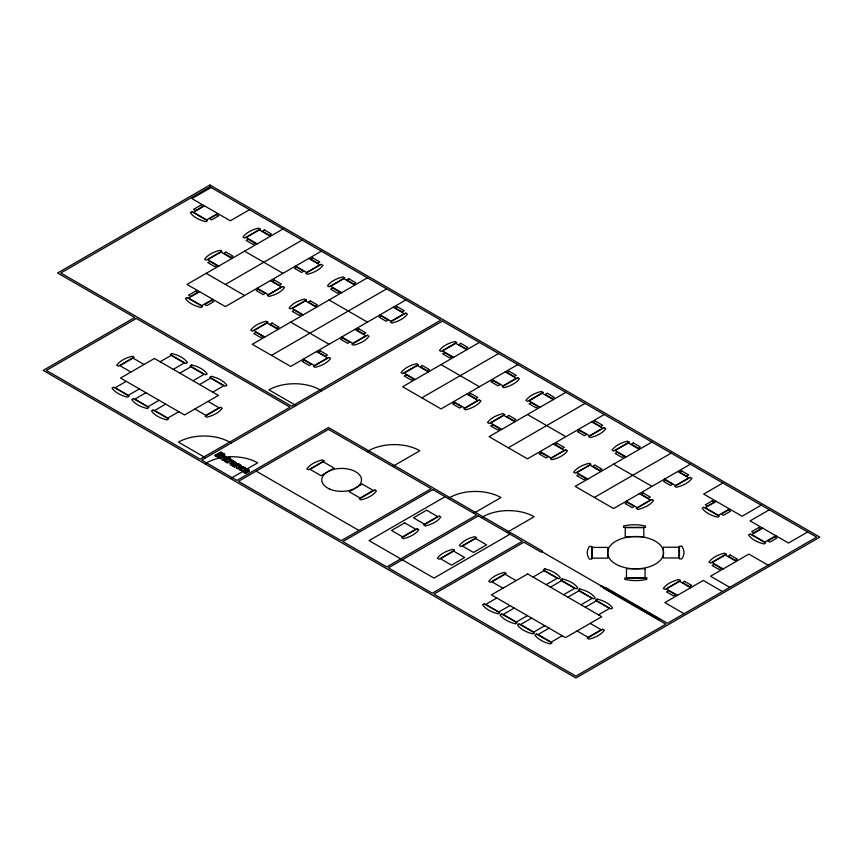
<?xml version="1.0" encoding="UTF-8"?>
<svg xmlns="http://www.w3.org/2000/svg" width="863" height="863" viewBox="0 0 863 863"><rect width="100%" height="100%" fill="white"/><g stroke="black" fill="none" stroke-linecap="round" stroke-linejoin="round"><path stroke-width="1.29" d="M240.227 469.407L240.238 468.825C241.974 465.071 245.027 469.947 245.707 468.275C244.261 466.117 240.658 466.473 239.256 468.48A2.427 1.402 0 0 0 239.407 469.429C242.891 470.54 242.827 471.403 239.407 469.806A2.427 1.402 0 0 1 239.256 468.857L242.643 467.185L245.707 468.641M235.178 463.884L235.523 463.593C236.386 461.942 231.91 462.298 234.035 461.381L236.289 462.525L236.591 463.614M249.278 470.497L247.843 472.255L244.779 470.119L247.843 471.888L249.202 470.777M226.71 457.39L222.956 460.357L222.212 459.925L225.588 457.444M241.144 465.729L237.39 468.685L236.645 468.264L240.022 465.783M236.591 463.248L232.87 466.074C231.036 465.632 233.474 464.542 232.125 465.642M226.635 457.627L222.956 459.99L222.212 459.558M241.068 465.955L237.39 468.318L236.645 467.886M236.484 463.485L232.87 465.707L232.125 465.276M225.577 457.53L223.528 456.872L220.227 458.782L219.482 457.973L220.227 458.404L223.528 456.495L225.577 457.153L225.275 458.124L222.212 459.925M225.75 460.626L228.609 458.846L230.604 459.289L229.979 460.011L228.609 459.224L225.75 460.626L226.883 461.802L225.761 461.241M240.011 465.858L237.961 465.2L234.66 467.11L233.916 466.311L234.66 466.743L237.961 464.833L240.011 465.491L239.709 466.462L236.645 468.264M231.165 463.938C240.96 464.121 226.883 461.802 232.309 464.92M244.779 470.119L244.046 470.788A1.737 1.003 0 0 0 244.143 471.468L246.71 472.449L245.901 472.913C238.706 471.899 248.199 465.891 249.278 470.864M244.779 470.486L244.046 471.166A1.737 1.003 0 0 0 244.143 471.834L246.71 472.816L245.901 473.291C239.418 472.439 246.699 466.71 249.245 470.583M247.692 471.511C250.54 468.307 240.971 469.44 247.692 471.511C249.515 470.335 246.289 469.278 245.351 470.152M211.111 187.53L191.92 198.609L230.302 220.777L249.493 209.698M204.542 205.901L193.495 212.276L206.645 219.86L217.681 213.495M282.967 229.019L187.001 284.423L225.394 306.592L321.36 251.187M199.623 291.716L188.587 298.08L201.737 305.675L212.773 299.299M225.394 284.423L302.158 240.097M126.225 381.338L115.189 387.714L128.328 395.308L139.364 388.933M160.13 361.759L171.165 355.394L184.315 362.978L173.28 369.353M145.944 392.73L134.908 399.105L148.058 406.689L159.094 400.324M179.86 373.15L190.896 366.786L204.035 374.369L192.999 380.745M367.455 277.8L252.287 344.283L290.68 366.441L405.837 299.957M165.674 404.121L154.639 410.497L167.778 418.08L178.824 411.716M199.58 384.542L210.615 378.167L223.765 385.761L212.73 392.136M271.489 355.362L386.646 288.878M219.375 457.476C211.155 453.722 222.061 456.613 218.673 457.886L214.984 455.384L220.885 451.975L224.574 454.477L223.884 454.877L220.971 453.194L219.353 454.132L220.971 452.827L223.884 454.51L224.574 454.1M214.984 455.75L220.885 452.341L224.574 454.477M216.462 455.427L218.663 454.165L221.37 455.729L222.061 455.33L221.37 456.096L218.663 454.531L216.462 455.804M204.898 463.787L206.505 462.859A36.192 20.895 0 0 1 257.681 462.859L230.497 478.555M214.984 455.384L218.673 457.509L219.375 457.11M219.482 457.973L223.905 455.416C225.772 455.88 223.247 456.969 224.65 455.847M219.482 458.35L223.905 455.793L224.65 456.214M227.357 458.124C228.824 459.181 226.311 458.285 227.983 457.768L229.763 457.325C232.136 458.296 227.034 459.45 230.507 457.757M227.357 458.501L230.507 458.124M227.864 458.415C225.836 458.598 223.021 461.5 226.214 462.19L226.883 461.802M225.416 460.206L227.864 458.792M224.66 460.669L226.214 461.824L226.883 461.435M231.241 460.411L233.474 461.338L230.615 461.144L227.465 462.956L226.721 462.525L231.155 459.601C233.193 460.184 230.022 461.252 231.899 460.033M226.721 462.525L231.155 459.968L231.899 460.4M226.721 462.158L227.465 462.59L230.615 460.777L233.474 460.971M233.28 461.813L236.591 463.366M231.079 463.798L233.215 464.65L234.445 463.938M232.6 465.006L230.561 464.521L230.173 463.312L232.147 462.568L235.523 463.593M234.445 464.305L233.215 464.65M233.916 466.311L238.339 463.755C240.205 464.208 237.681 465.297 239.083 464.186M233.916 466.678L238.339 464.121L239.083 464.553M244.865 468.76L245.707 468.275M479.407 342.438L402.633 386.753L441.025 408.922L517.8 364.596M421.834 397.843L498.598 353.517M367.066 451.651L368.663 450.734A36.192 20.895 0 0 1 419.85 450.734L392.654 466.43M565.88 392.352L489.105 436.678L527.487 458.836L604.262 414.52M508.296 447.757L585.071 403.431M445.103 496.71L369.073 540.605L400.723 558.879M448.177 498.48L449.774 497.563A36.192 20.895 0 0 1 500.95 497.563L473.765 513.258M481.381 517.66L482.989 516.732A36.192 20.895 0 0 1 534.165 516.732L506.98 532.428M651.953 442.05L575.179 486.376L613.571 508.544L690.346 464.218M510.011 534.186L433.97 578.081L402.331 559.807M594.38 497.455L671.144 453.129M496.797 597.983L485.761 604.359L498.911 611.953L509.947 605.578M533.043 577.067L544.078 570.691L557.228 578.286L546.193 584.65M722.881 483L703.69 494.078L742.072 516.247L761.263 505.157M514.219 608.048L503.183 614.424L516.333 622.007L527.369 615.643M550.465 587.12L561.5 580.745L574.65 588.339L563.615 594.715M716.301 501.371L705.265 507.735L718.415 515.33L729.451 508.954M531.64 618.102L520.605 624.478L533.755 632.072L544.79 625.697M567.886 597.185L578.922 590.81L592.072 598.404L581.036 604.769M549.062 628.167L538.027 634.532L551.177 642.126L562.212 635.751M585.308 607.239L596.344 600.864L609.494 608.458L598.458 614.834M769.3 509.796L750.098 520.874L788.491 543.043L807.682 531.964M762.719 528.167L751.684 534.531L764.834 542.126L775.869 535.75M232.6 465.373L230.561 464.887L230.173 463.69L232.147 462.935L235.038 463.593M231.241 460.777L233.474 461.338M224.164 456.139L226.117 456.559L226.71 457.768M224.164 456.505L226.117 456.926M238.598 464.467L240.55 464.887L241.144 466.096M238.598 464.833L241.133 465.869M242.557 470.044L240.734 469.623L240.507 468.738L243.442 467.822L244.822 469.105M242.6 470.443L240.734 469.99L240.227 469.041M233.323 462.212L235.556 463.323M270.346 236.311L259.31 229.936L246.171 237.53L257.206 243.895M308.738 258.469L319.774 264.844L306.624 272.428L295.588 266.063M354.833 285.081L343.798 278.706L330.648 286.3L341.683 292.676M393.215 307.239L404.251 313.614L391.101 321.209L380.065 314.833M466.786 349.72L455.75 343.345L442.611 350.939L453.647 357.314M505.179 371.877L516.214 378.253L503.064 385.847L492.029 379.472M553.259 399.645L542.223 393.269L529.073 400.864L540.109 407.228M591.64 421.802L602.676 428.177L589.526 435.761L578.49 429.396M639.332 449.343L628.296 442.967L615.157 450.562L626.193 456.926M677.725 471.5L688.76 477.875L675.61 485.459L664.575 479.094M244.585 251.187L282.967 273.344M329.062 299.957L367.455 322.115M441.025 364.596L479.407 386.753M527.487 414.52L565.88 436.678M613.571 464.218L651.953 486.376M768.102 565.168L748.901 554.089L710.519 576.247L729.71 587.336M231.964 258.469L220.928 252.093L207.778 259.687L218.814 266.063M270.346 280.626L281.381 287.001L268.242 294.596L257.206 288.22M316.441 307.239L305.405 300.874L292.266 308.458L303.301 314.833M354.833 329.407L365.869 335.772L352.719 343.366L341.683 336.991M428.404 371.877L417.368 365.513L404.218 373.096L415.254 379.472M466.786 394.046L477.822 400.421L464.682 408.005L453.647 401.64M514.866 421.802L503.83 415.427L490.691 423.021L501.727 429.396M553.259 443.96L564.294 450.335L551.144 457.929L540.109 451.554M600.95 471.5L589.914 465.125L576.764 472.719L587.8 479.094M639.332 493.658L650.368 500.033L637.228 507.627L626.193 501.252M736.29 561.371L725.254 555.006L712.104 562.59L723.14 568.965M206.192 273.344L244.585 295.502M290.68 322.115L329.062 344.283M278.059 329.407L267.023 323.032L253.873 330.626L264.909 336.991M316.441 351.565L327.476 357.94L314.337 365.534L303.301 359.159M722.45 591.522L703.259 580.443L664.877 602.611L684.068 613.69M690.637 587.725L679.602 581.36L666.452 588.944L677.487 595.319M321.716 390.788L320.108 389.86A36.192 20.895 0 0 0 268.932 389.86L296.117 405.567M541.888 551.662L604.661 587.908M144.056 364.477L133.021 358.102L119.881 365.696L130.917 372.061M208.037 401.414L219.073 407.778L205.923 415.373L194.887 408.997M516.106 580.616L505.071 574.251L491.921 581.835L502.956 588.21M590.184 623.388L601.22 629.753L588.07 637.347L577.034 630.972M231.198 443.043L229.601 442.126A36.192 20.895 0 0 0 178.414 442.126L205.61 457.822M256.182 471.133L358.922 530.454M229.234 458.49L230.604 459.289M229.234 458.857L230.604 459.655M219.353 453.765L222.061 455.33M219.353 454.132L222.061 455.696M245.351 469.785L247.692 471.133M240.011 465.491L240.022 466.149M225.577 457.153L225.588 457.811M209.957 185.016L57.594 272.988L134.736 317.519L43.15 370.4L575.901 677.984L819.85 537.142L209.957 185.016M209.957 186.872L60.798 272.988L291.672 406.279L440.842 320.162L209.957 186.872M200.529 205.308L193.495 209.364L195.577 210.572L202.611 206.505L200.529 205.308M191.985 211.78L190.345 212.719A28.252 16.311 0 0 0 205.869 221.683L207.498 220.734L191.985 211.78M216.624 214.596L209.58 218.663L211.662 219.86L218.706 215.793L216.624 214.596M221.78 251.219L206.257 260.173L204.628 259.234A28.252 16.311 0 0 1 220.141 250.281L221.78 251.219M260.162 229.062L244.65 238.015L243.021 237.077A28.252 16.311 0 0 1 258.533 228.112L260.162 229.062M209.849 261.392L207.778 262.589L214.811 266.656L216.893 265.448L209.849 261.392M225.944 252.104L223.862 253.301L230.906 257.368L232.978 256.16L225.944 252.104M248.242 239.224L246.16 240.432L253.193 244.488L255.275 243.29L248.242 239.224M264.326 229.936L262.255 231.144L269.288 235.2L271.37 234.002L264.326 229.936M136.332 318.447L46.354 370.4L200.097 459.159L290.076 407.207L136.332 318.447M195.621 291.122L188.576 295.178L190.658 296.376L197.703 292.32L195.621 291.122M187.066 297.595L185.437 298.533A28.252 16.311 0 0 0 200.95 307.498L202.578 306.548L187.066 297.595M211.705 300.41L204.671 304.466L206.753 305.675L213.787 301.608L211.705 300.41M133.873 357.228L118.36 366.182L116.721 365.243A28.252 16.311 0 0 1 132.244 356.279L133.873 357.228M258.253 289.332L256.171 290.529L263.215 294.596L265.286 293.398L258.253 289.332M274.348 280.044L272.266 281.241L279.299 285.308L281.381 284.11L274.348 280.044M296.635 267.174L294.563 268.371L301.597 272.438L303.679 271.23L296.635 267.174M312.73 257.886L310.648 259.083L317.692 263.139L319.763 261.942L312.73 257.886M154.445 358.479L120.529 378.059L184.509 414.995L218.415 395.416L154.445 358.479M282.902 286.516L267.39 295.47L269.019 296.408A28.252 16.311 0 0 0 284.531 287.455L282.902 286.516M321.295 264.348L305.772 273.312L307.411 274.251A28.252 16.311 0 0 0 322.924 265.297L321.295 264.348M113.668 387.228L112.028 388.167A28.252 16.311 0 0 0 127.551 397.12L129.18 396.182L113.668 387.228M171.953 353.571L170.313 354.52L185.836 363.474L187.465 362.536A28.252 16.311 0 0 0 171.953 353.571M133.387 398.609L131.759 399.558A28.252 16.311 0 0 0 147.271 408.512L148.9 407.573L133.387 398.609M191.672 364.963L190.043 365.901L205.556 374.866L207.196 373.916A28.252 16.311 0 0 0 191.672 364.963M267.875 322.158L252.352 331.112L250.723 330.173A28.252 16.311 0 0 1 266.236 321.219L267.875 322.158M306.257 299.99L290.745 308.954L289.116 308.005A28.252 16.311 0 0 1 304.628 299.051L306.257 299.99M344.639 277.832L329.127 286.786L327.498 285.847A28.252 16.311 0 0 1 343.01 276.894L344.639 277.832M255.944 332.331L253.873 333.528L260.906 337.595L262.988 336.387L255.944 332.331M272.039 323.032L269.957 324.24L277.001 328.296L279.073 327.099L272.039 323.032M294.337 310.162L292.255 311.36L299.288 315.426L301.37 314.229L294.337 310.162M310.421 300.874L308.35 302.072L315.383 306.138L317.465 304.941L310.421 300.874M332.719 288.005L330.637 289.202L337.681 293.269L339.763 292.061L332.719 288.005M348.814 278.717L346.732 279.914L353.765 283.981L355.847 282.773L348.814 278.717M153.118 410.001L151.489 410.939A28.252 16.311 0 0 0 167.001 419.903L168.63 418.954L153.118 410.001M211.403 376.354L209.774 377.293L225.286 386.246L226.915 385.308A28.252 16.311 0 0 0 211.403 376.354M220.594 407.293L205.081 416.246L206.71 417.196A28.252 16.311 0 0 0 222.223 408.231L220.594 407.293M304.348 360.27L302.266 361.468L309.31 365.534L311.381 364.337L304.348 360.27M320.443 350.982L318.361 352.18L325.394 356.246L327.476 355.038L320.443 350.982M342.73 338.113L340.658 339.31L347.692 343.366L349.774 342.169L342.73 338.113M358.825 328.814L356.743 330.022L363.787 334.078L365.858 332.881L358.825 328.814M381.122 315.944L379.04 317.142L386.074 321.209L388.156 320.011L381.122 315.944M397.207 306.656L395.135 307.854L402.169 311.921L404.251 310.723L397.207 306.656M328.997 357.455L313.485 366.408L315.114 367.347A28.252 16.311 0 0 0 330.637 358.393L328.997 357.455M367.39 335.286L351.867 344.24L353.506 345.189A28.252 16.311 0 0 0 369.019 336.225L367.39 335.286M405.772 313.129L390.259 322.082L391.888 323.021A28.252 16.311 0 0 0 407.401 314.067L405.772 313.129M442.439 321.09L201.694 460.076L236.904 480.411L328.49 427.541L542.687 551.198L541.09 552.126L523.884 542.191L433.895 594.143L575.901 676.128L665.891 624.176L603.863 588.372L605.459 587.444L667.487 623.259L816.646 537.142L442.439 321.09M418.221 364.639L402.697 373.593L401.068 372.654A28.252 16.311 0 0 1 416.581 363.69L418.221 364.639M456.603 342.471L441.09 351.424L439.461 350.486A28.252 16.311 0 0 1 454.974 341.532L456.603 342.471M406.29 374.801L404.218 376.009L411.252 380.065L413.334 378.868L406.29 374.801M422.385 365.513L420.303 366.71L427.347 370.777L429.418 369.58L422.385 365.513M444.682 352.643L442.6 353.841L449.634 357.908L451.716 356.699L444.682 352.643M460.766 343.355L458.695 344.553L465.729 348.62L467.811 347.411L460.766 343.355M328.49 429.386L238.501 481.338L341.252 540.659L431.23 488.706L328.49 429.386M324.013 460.864L308.501 469.817L306.861 468.879A28.252 16.311 0 0 1 322.384 459.914L324.013 460.864M323.161 461.737L310.011 469.321L321.047 475.696L334.197 468.102L323.161 461.737M454.693 402.751L452.611 403.949L459.655 408.016L461.727 406.807L454.693 402.751M470.788 393.452L468.706 394.661L475.74 398.717L477.822 397.519L470.788 393.452M493.075 380.583L491.004 381.78L498.037 385.847L500.119 384.65L493.075 380.583M509.17 371.295L507.088 372.492L514.132 376.559L516.203 375.362L509.17 371.295M479.343 399.925L463.83 408.879L465.459 409.828A28.252 16.311 0 0 0 480.982 400.864L479.343 399.925M517.735 377.767L502.223 386.721L503.852 387.66A28.252 16.311 0 0 0 519.364 378.706L517.735 377.767M362.233 484.1L349.094 491.694L360.13 498.059L373.269 490.475L362.233 484.1M504.682 414.553L489.17 423.506L487.53 422.568A28.252 16.311 0 0 1 503.053 413.614L504.682 414.553M543.064 392.395L527.552 401.349L525.923 400.41A28.252 16.311 0 0 1 541.435 391.446L543.064 392.395M374.79 489.979L359.278 498.943L360.907 499.882A28.252 16.311 0 0 0 376.43 490.928L374.79 489.979M492.762 424.725L490.68 425.923L497.714 429.99L499.796 428.782L492.762 424.725M508.846 415.437L506.764 416.635L513.809 420.702L515.891 419.494L508.846 415.437M531.144 402.557L529.062 403.765L536.106 407.821L538.178 406.624L531.144 402.557M547.239 393.269L545.157 394.477L552.191 398.533L554.273 397.336L547.239 393.269M432.827 489.623L342.848 541.576L386.775 566.937L476.754 514.984L432.827 489.623M404.682 522.881L391.532 530.465L402.579 536.84L415.718 529.246L404.682 522.881M426.624 510.206L413.485 517.8L424.52 524.175L437.66 516.581L426.624 510.206M541.155 452.665L539.084 453.862L546.117 457.929L548.199 456.732L541.155 452.665M557.25 443.377L555.168 444.574L562.201 448.641L564.283 447.444L557.25 443.377M579.548 430.508L577.466 431.705L584.499 435.772L586.581 434.564L579.548 430.508M595.632 421.22L593.55 422.417L600.594 426.484L602.676 425.276L595.632 421.22M417.239 528.76L401.726 537.714L403.355 538.663A28.252 16.311 0 0 0 418.868 529.699L417.239 528.76M439.181 516.096L423.668 525.049L425.297 525.988A28.252 16.311 0 0 0 440.82 517.034L439.181 516.096M565.815 449.85L550.292 458.803L551.932 459.742A28.252 16.311 0 0 0 567.444 450.788L565.815 449.85M604.197 427.681L588.685 436.646L590.314 437.584A28.252 16.311 0 0 0 605.826 428.631L604.197 427.681M478.361 515.912L388.372 567.865L432.298 593.226L522.288 541.274L478.361 515.912M590.767 464.251L575.243 473.204L573.615 472.266A28.252 16.311 0 0 1 589.127 463.312L590.767 464.251M629.149 442.093L613.636 451.047L612.007 450.108A28.252 16.311 0 0 1 627.52 441.144L629.149 442.093M578.836 474.423L576.764 475.621L583.798 479.688L585.88 478.49L578.836 474.423M594.931 465.135L592.849 466.333L599.893 470.4L601.964 469.192L594.931 465.135M617.228 452.255L615.146 453.463L622.18 457.519L624.262 456.322L617.228 452.255M633.313 442.967L631.241 444.175L638.275 448.231L640.357 447.034L633.313 442.967M454.499 550.27L438.987 559.224L437.358 558.285A28.252 16.311 0 0 1 452.87 549.332L454.499 550.27M476.441 537.606L460.928 546.559L459.299 545.621A28.252 16.311 0 0 1 474.812 536.657L476.441 537.606M453.647 551.144L440.508 558.739L451.543 565.114L464.682 557.52L453.647 551.144M475.599 538.48L462.449 546.074L473.485 552.439L486.635 544.855L475.599 538.48M627.239 502.363L625.157 503.561L632.201 507.627L634.273 506.43L627.239 502.363M643.334 493.075L641.252 494.272L648.286 498.339L650.368 497.142L643.334 493.075M665.621 480.206L663.55 481.403L670.583 485.47L672.665 484.262L665.621 480.206M681.716 470.918L679.634 472.115L686.678 476.182L688.75 474.974L681.716 470.918M505.912 573.366L490.4 582.331L488.771 581.382A28.252 16.311 0 0 1 504.283 572.428L505.912 573.366M651.889 499.548L636.376 508.501L638.005 509.44A28.252 16.311 0 0 0 653.528 500.486L651.889 499.548M690.281 477.379L674.758 486.344L676.398 487.282A28.252 16.311 0 0 0 691.91 478.329L690.281 477.379M527.649 573.949L491.403 594.877L565.481 637.649L601.727 616.721L527.649 573.949M484.24 603.873L482.611 604.812A28.252 16.311 0 0 0 498.124 613.766L499.753 612.827L484.24 603.873M544.866 568.868L543.226 569.817L558.739 578.771L560.378 577.832A28.252 16.311 0 0 0 544.866 568.868M501.662 613.927L500.033 614.866A28.252 16.311 0 0 0 515.545 623.83L517.174 622.881L501.662 613.927M562.288 578.933L560.648 579.871L576.171 588.825L577.8 587.886A28.252 16.311 0 0 0 562.288 578.933M712.299 500.777L705.265 504.833L707.347 506.042L714.381 501.975L712.299 500.777M703.755 507.25L702.115 508.188A28.252 16.311 0 0 0 717.638 517.153L719.267 516.203L703.755 507.25M519.084 623.992L517.455 624.931A28.252 16.311 0 0 0 532.967 633.884L534.607 632.946L519.084 623.992M579.709 588.987L578.081 589.936L593.593 598.89L595.222 597.951A28.252 16.311 0 0 0 579.709 588.987M728.394 510.065L721.349 514.121L723.431 515.33L730.465 511.263L728.394 510.065M601.112 585.513L600.497 585.869L659.418 619.882L660.033 619.526L601.112 585.513M536.506 634.046L534.877 634.985A28.252 16.311 0 0 0 550.389 643.949L552.029 643L536.506 634.046M597.131 599.051L595.502 599.99L611.015 608.944L612.644 608.005A28.252 16.311 0 0 0 597.131 599.051M758.717 527.573L751.673 531.63L753.755 532.838L760.799 528.771L758.717 527.573M750.163 534.046L748.534 534.984A28.252 16.311 0 0 0 764.046 543.949L765.675 543L750.163 534.046M680.454 580.486L664.931 589.44L663.302 588.501A28.252 16.311 0 0 1 678.814 579.537L680.454 580.486M726.096 554.122L710.583 563.086L708.955 562.147A28.252 16.311 0 0 1 724.467 553.183L726.096 554.122M668.523 590.648L666.452 591.856L673.485 595.912L675.567 594.715L668.523 590.648M684.618 581.36L682.536 582.557L689.58 586.624L691.651 585.427L684.618 581.36M714.176 564.294L712.094 565.502L719.138 569.558L721.209 568.361L714.176 564.294M730.271 555.006L728.189 556.204L735.222 560.27L737.304 559.073L730.271 555.006M602.741 629.267L587.218 638.221L588.857 639.17A28.252 16.311 0 0 0 604.37 630.206L602.741 629.267M774.801 536.862L767.768 540.928L769.85 542.126L776.883 538.059L774.801 536.862M645.492 527.369L623.55 527.369L623.55 526.042A28.252 16.311 0 0 1 645.492 526.042L645.492 527.369M643.82 527.649L625.222 527.649L625.222 536.657L643.82 536.657L643.82 527.649M681.748 546.247L679.44 546.247L679.44 558.911L681.748 558.911A28.252 16.311 0 0 0 681.748 546.247M591.77 546.441L589.461 546.441A28.252 16.311 0 0 0 589.461 559.105L591.77 559.105L591.77 546.441M678.965 547.218L663.356 547.218L663.356 557.951L678.965 557.951L678.965 547.218M607.854 547.412L592.245 547.412L592.245 558.145L607.854 558.145L607.854 547.412M645.071 568.706L626.473 568.706L626.473 577.714L645.071 577.714L645.071 568.706M646.743 577.983L624.801 577.983L624.801 579.321A28.252 16.311 0 0 0 646.743 579.321L646.743 577.983M329.644 489.041A19.881 11.478 0 0 0 361.37 481.327A19.881 11.478 0 0 0 333.927 469.321A19.881 11.478 0 0 0 329.644 489.041M618.695 565.556A27.994 16.16 0 0 0 663.388 554.693A27.994 16.16 0 0 0 624.736 537.778A27.994 16.16 0 0 0 618.695 565.556"/></g></svg>
